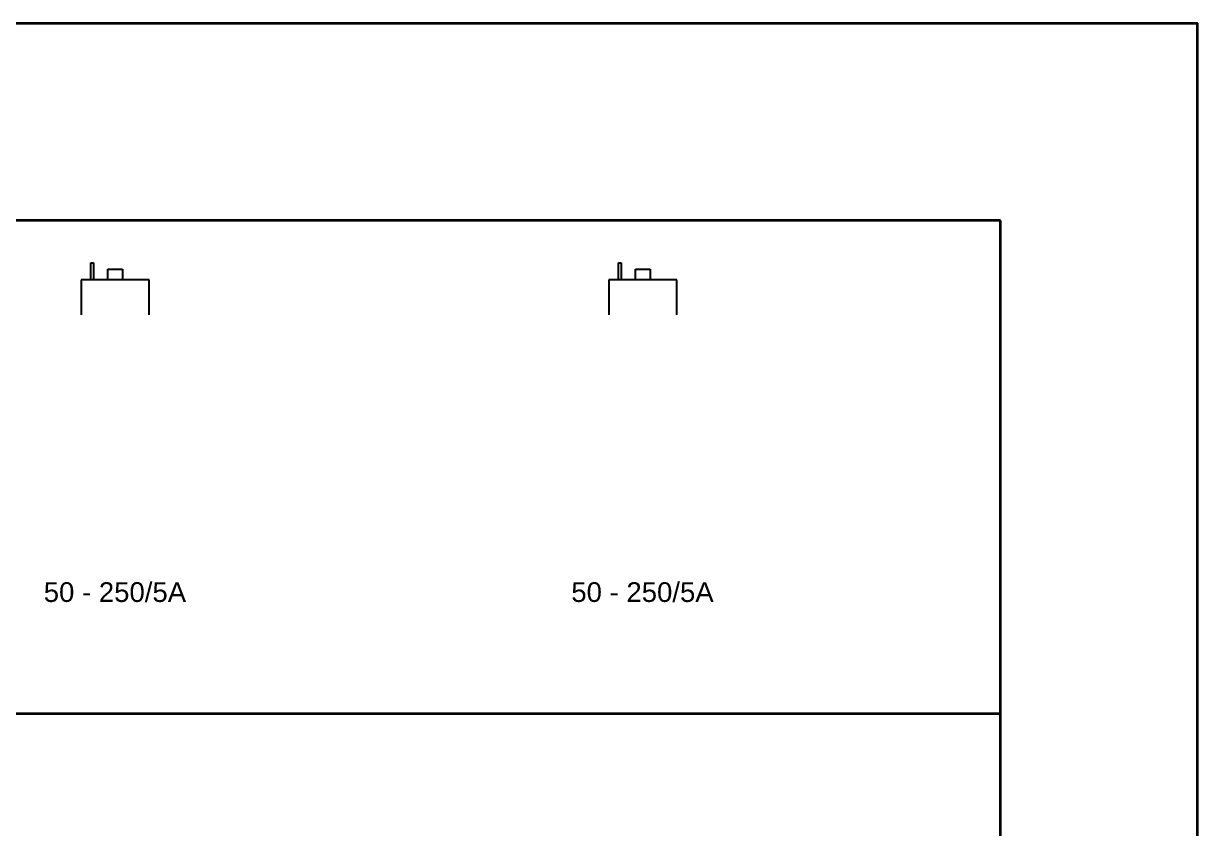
# Model space of a CAD drawing. Header units: millimetres. Extents: x 0 to 19090, y 0 to 12100.
# Drawn here: x 17177.8 to 17535.1, y 11479.9 to 11724.9 of the extents above; entities that cross this region are included whole.
import ezdxf

# ---------------------------------------------------------------- set-up
doc = ezdxf.new("R2010")
doc.units = ezdxf.units.MM
doc.header["$MEASUREMENT"] = 0
doc.layers.add('NetDam', color=7, linetype='Continuous', lineweight=35)
doc.styles.get("Standard").update_dxf_attribs({"font": 'arial.ttf'})

msp = doc.modelspace()

# ---------------------------------------------------------------- linework, layer by layer
for p, q in [((17198.33, 11646.84), (17198.33, 11652.03)), ((17198.33, 11652.03), (17199.1, 11652.03)), ((17199.1, 11652.03), (17199.1, 11646.84)), ((17358.89, 11646.84), (17358.89, 11652.03)), ((17358.89, 11652.03), (17359.66, 11652.03)), ((17359.66, 11652.03), (17359.66, 11646.84)), ((17203.44, 11650.07), (17207.97, 11650.07)), ((17203.44, 11646.84), (17203.44, 11650.07)), ((17207.97, 11650.07), (17207.97, 11646.84)), ((17364, 11650.07), (17368.53, 11650.07)), ((17364, 11646.84), (17364, 11650.07)), ((17368.53, 11650.07), (17368.53, 11646.84)), ((17216.06, 11646.84), (17195.35, 11646.84)), ((17195.35, 11646.84), (17195.35, 11636.15)), ((17216.06, 11636.15), (17216.06, 11646.84)), ((17376.62, 11646.84), (17355.91, 11646.84)), ((17355.91, 11646.84), (17355.91, 11636.15)), ((17376.62, 11636.15), (17376.62, 11646.84))]:
    msp.add_line(p, q)
at = {"layer": 'NetDam', "color": 0}
for p, q in [((17475.09, 11664.87), (16945.09, 11664.87)), ((17475.09, 10184.87), (17475.09, 11664.87)), ((16945.09, 11514.87), (17475.09, 11514.87))]:
    msp.add_line(p, q, dxfattribs=at)
msp.add_lwpolyline([(16885.09, 10124.87), (17535.09, 10124.87), (17535.09, 11724.87), (16885.09, 11724.87)], close=True, dxfattribs=at)

# ---------------------------------------------------------------- texts
at = {"char_height": 6, "width": 52.8049, "attachment_point": 1}
for insert in [(17183.95, 11554.81), (17344.51, 11554.81)]:
    msp.add_mtext('{\\fArial|b0|i0|c0|p34;50 - 250/5A}', dxfattribs=dict(at, insert=insert))

doc.saveas('drawing.dxf')
